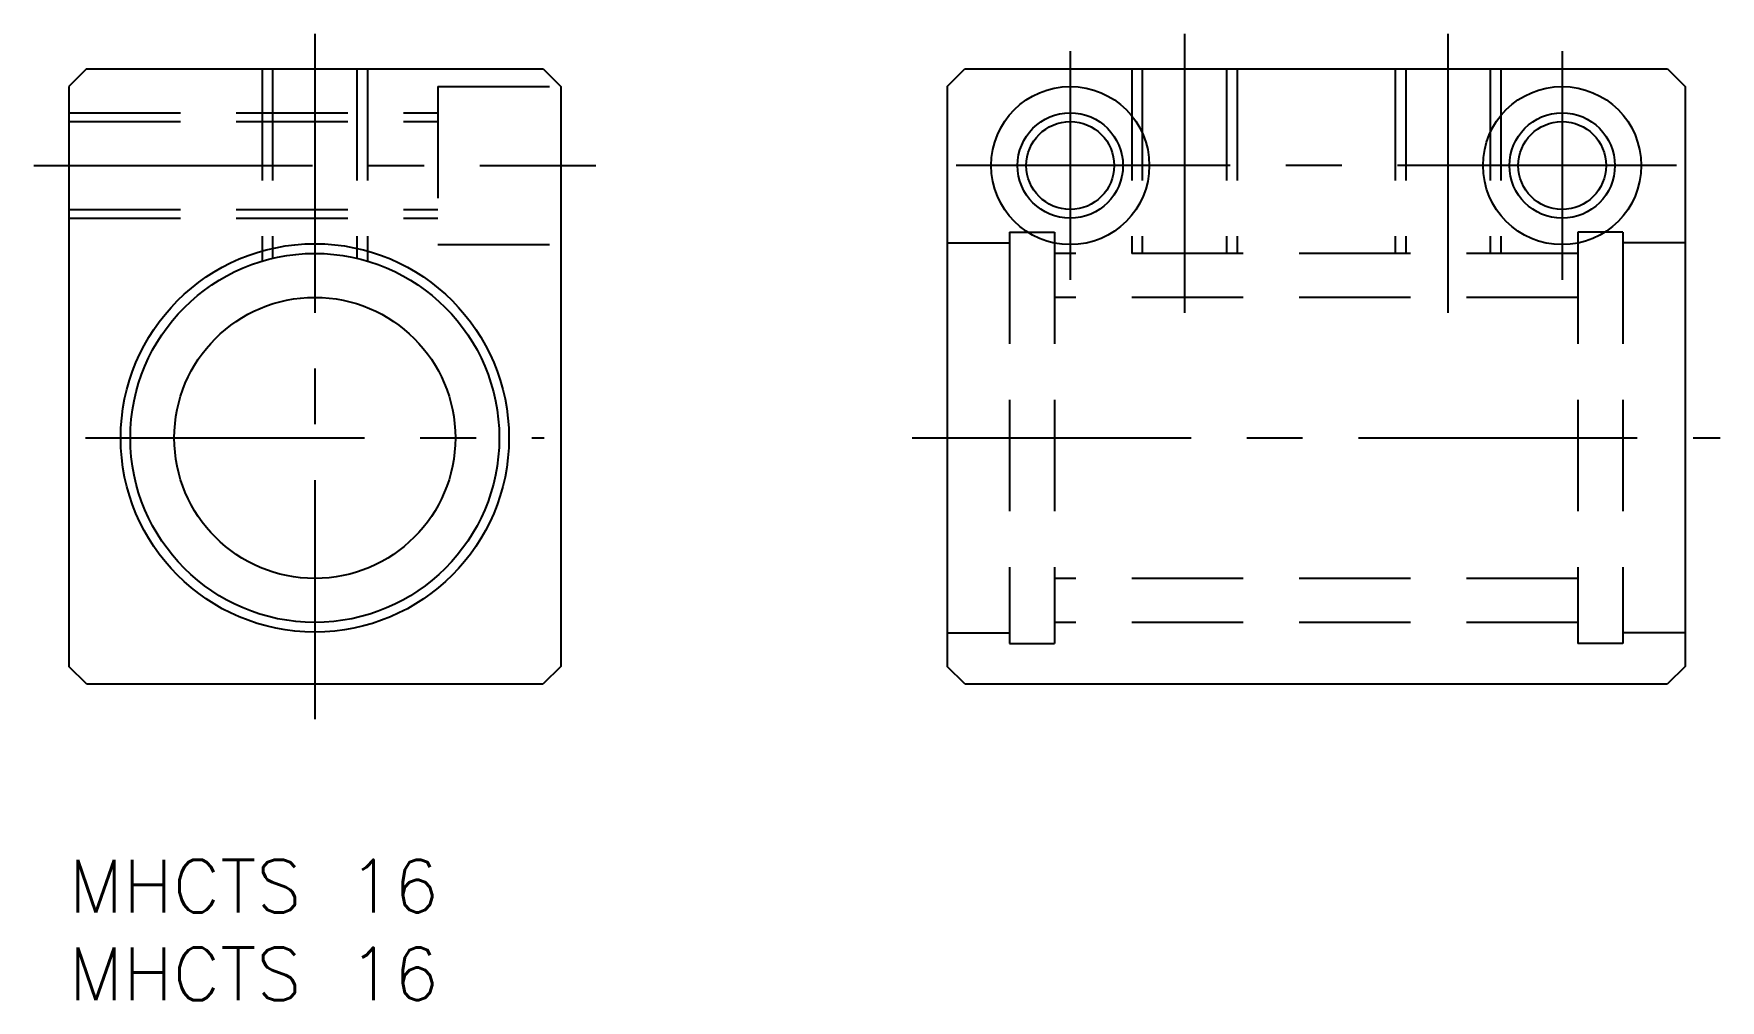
# Model space of a CAD drawing. Extents: x -2 to 94, y -8 to 47.
import ezdxf

# ---------------------------------------------------------------- set-up
doc = ezdxf.new("R2010")
doc.units = 0
doc.header["$LTSCALE"] = 0.5
doc.linetypes.add('CENTER', pattern=[50.8, 31.75, -6.35, 6.35, -6.35])
doc.linetypes.add('DASHED', pattern=[19.05, 12.7, -6.35])
for name, color, linetype in [('MSM_CENTER', 1, 'CENTER'), ('MSM_CONTINUOUS', 7, 'CONTINUOUS'), ('MSM_DASHED', 4, 'DASHED'), ('MSM_NARROW', 5, 'CONTINUOUS'), ('MSM_PART_NUMBER', 7, 'CONTINUOUS')]:
    doc.layers.add(name, color=color, linetype=linetype)
doc.styles.get("Standard").update_dxf_attribs({"font": 'txt.shx', "height": 3, "bigfont": 'bigfont.shx'})

msp = doc.modelspace()

# ---------------------------------------------------------------- linework, layer by layer
at = {"layer": 'MSM_CENTER'}
for p, q in [((14, 47), (14, 8)), ((63.5, 47), (63.5, 30)), ((78.5, 47), (78.5, 30)), ((57, 46), (57, 33)), ((85, 46), (85, 33)), ((-2, 39.5), (30, 39.5)), ((91.5, 39.5), (50.5, 39.5)), ((0.95, 24), (27.05, 24)), ((48, 24), (94, 24))]:
    msp.add_line(p, q, dxfattribs=at)
at = {"layer": 'MSM_CONTINUOUS'}
for p, q in [((1, 45), (0, 44)), ((1, 45), (27, 45)), ((3, 45), (3, 45.0001)), ((5, 45), (5, 45.0001)), ((27, 45), (28, 44)), ((50, 44), (51, 45)), ((51, 45), (91, 45)), ((91, 45), (92, 44)), ((0, 44), (0, 11)), ((28, 44), (28, 11)), ((50, 44), (50, 11)), ((92, 44), (92, 11)), ((1, 10), (0, 11)), ((28, 11), (27, 10)), ((51, 10), (50, 11)), ((92, 11), (91, 10)), ((1, 10), (27, 10)), ((51, 10), (91, 10))]:
    msp.add_line(p, q, dxfattribs=at)
for centre, radius in [((57, 39.5), 4.5), ((85, 39.5), 4.5), ((57, 39.5), 2.5), ((85, 39.5), 2.5), ((14, 24), 11.05), ((14, 24), 10.5), ((14, 24), 8)]:
    msp.add_circle(centre, radius, dxfattribs=at)
at = {"layer": 'MSM_DASHED'}
for p, q in [((11, 45), (11, 34.0623)), ((11.6, 45), (11.6, 34.222)), ((16.4, 45), (16.4, 34.222)), ((17, 45), (17, 34.0623)), ((60.5, 45), (60.5, 34.5)), ((61.1, 45), (61.1, 34.5)), ((65.9, 45), (65.9, 34.5)), ((66.5, 45), (66.5, 34.5)), ((75.5, 45), (75.5, 34.5)), ((76.1, 45), (76.1, 34.5)), ((80.9, 45), (80.9, 34.5)), ((81.5, 45), (81.5, 34.5)), ((21, 44), (21, 35)), ((21, 44), (28, 44)), ((0, 42.5), (21, 42.5)), ((0, 42), (21, 42)), ((0, 37), (21, 37)), ((0, 36.5), (21, 36.5)), ((53.55, 35.7), (53.55, 12.3)), ((53.55, 35.7), (56.1, 35.7)), ((56.1, 35.7), (56.1, 12.3)), ((85.9, 35.7), (85.9, 12.3)), ((88.45, 35.7), (85.9, 35.7)), ((88.45, 35.7), (88.45, 12.3)), ((21, 35), (28, 35)), ((50, 35.1), (53.55, 35.1)), ((92, 35.1), (88.45, 35.1)), ((85.9, 34.5), (56.1, 34.5)), ((85.9, 32), (56.1, 32)), ((85.9, 16), (56.1, 16)), ((85.9, 13.5), (56.1, 13.5)), ((50, 12.9), (53.55, 12.9)), ((92, 12.9), (88.45, 12.9)), ((53.55, 12.3), (56.1, 12.3)), ((88.45, 12.3), (85.9, 12.3))]:
    msp.add_line(p, q, dxfattribs=at)
at = {"layer": 'MSM_NARROW'}
for centre in [(57, 39.5), (85, 39.5)]:
    msp.add_circle(centre, 3, dxfattribs=at)

# ---------------------------------------------------------------- texts
at = {"layer": 'MSM_PART_NUMBER'}
for p in [(0, -3), (0, -8)]:
    msp.add_text('MHCTS 16', height=3, dxfattribs=at).set_placement(p)

doc.saveas('drawing.dxf')
